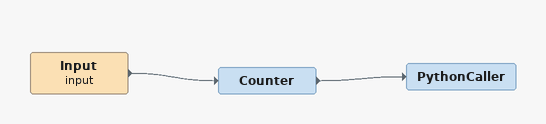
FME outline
Input (input)
    -> Counter
Counter
    -> PythonCaller
PythonCaller
